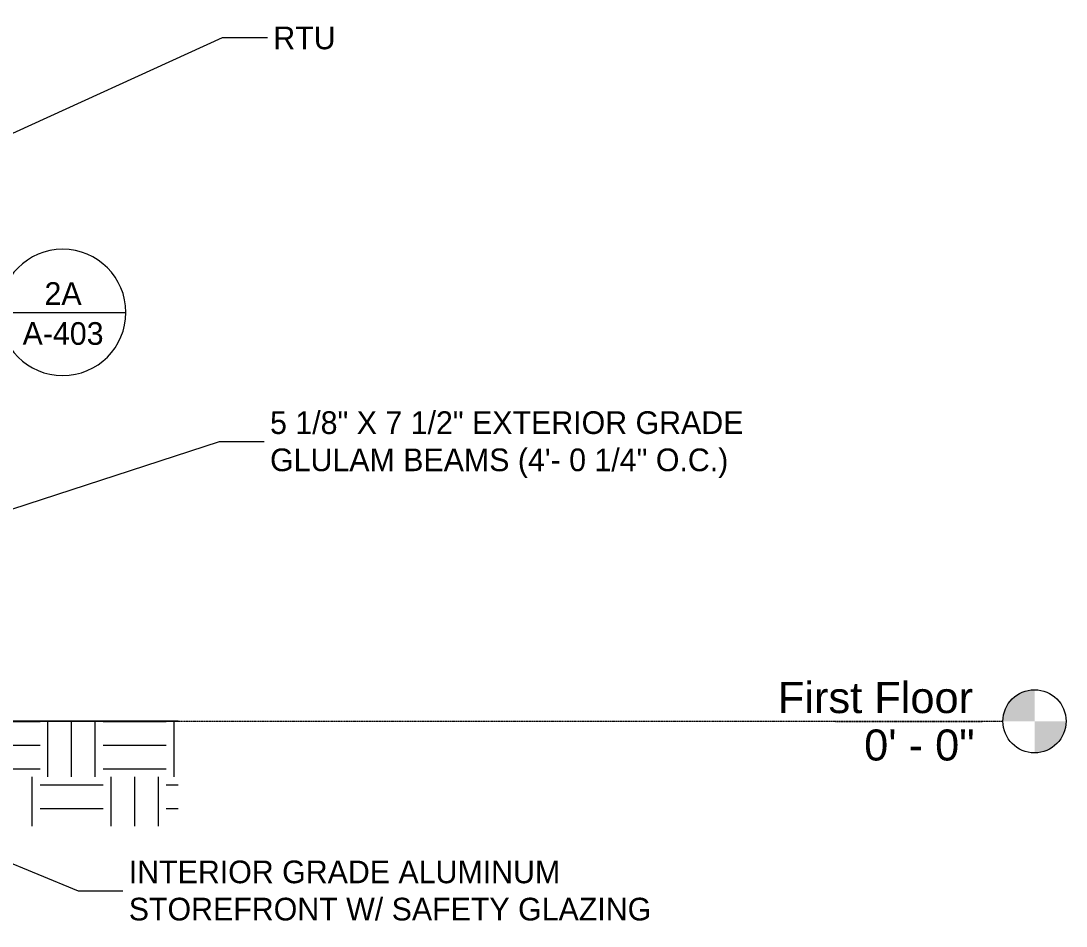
# Model space of a CAD drawing. Header units: inches. Extents: x 21386 to 98546, y -290 to 853.
# Drawn here: x 29795 to 30589, y -156 to 533 of the extents above; entities that cross this region are included whole.
import ezdxf

# ---------------------------------------------------------------- set-up
doc = ezdxf.new("R2010")
doc.units = ezdxf.units.IN
doc.header["$MEASUREMENT"] = 0
doc.linetypes.add('Grid Line 1_2_', pattern=[0.875, 0.5, -0.125, 0.125, -0.125])
for name, color, linetype, lineweight in [('A-ANNO-IDEN', 131, 'Continuous', 9), ('A-ANNO-SYMB', 150, 'Continuous', 9), ('A-FLOR-LEVL', 51, 'Continuous', 9), ('C-TOPO', 7, 'Continuous', 13)]:
    doc.layers.add(name, color=color, linetype=linetype, lineweight=lineweight)
doc.styles.add('Arial_1', font='arial.ttf', dxfattribs={"height": 23.60479})
doc.styles.add('Century Gothic', font='GOTHIC.TTF', dxfattribs={"height": 17.245342})

# ---------------------------------------------------------------- blocks, each defined once
blk = doc.blocks.new('Level - Level Head - Circle-15001-Building Section - North_South looking East _ Clinic')
at = {"layer": 'A-FLOR-LEVL'}
h = blk.add_hatch(color=256, dxfattribs=at)
edge = h.paths.add_edge_path(flags=0)
edge.add_line((23684.89, 0), (23660.89, 0))
edge.add_arc((23684.89, 0), 24, 90, 180, ccw=False)
edge.add_line((23684.89, 24), (23684.89, 0))
h = blk.add_hatch(color=256, dxfattribs=at)
edge = h.paths.add_edge_path(flags=0)
edge.add_line((23684.89, -24), (23684.89, 0))
edge.add_line((23684.89, 0), (23708.89, 0))
edge.add_arc((23684.89, 0), 24, 270, 360, ccw=False)
blk.add_circle((23684.89, 0), 24, dxfattribs=at)
blk = doc.blocks.new('Section - Callout Head-19020-Building Section - North_South looking East _ Clinic')
at = {"layer": 'A-ANNO-SYMB'}
blk.add_line((22898.15, 310.91), (22994.15, 310.91), dxfattribs=at)
for start, end in [(0, 180), (180, 360)]:
    blk.add_arc((22946.15, 310.91), 48, start, end, dxfattribs=at)

msp = doc.modelspace()

# ---------------------------------------------------------------- hatches: boundary and pattern name
at = {"layer": 'C-TOPO', "lineweight": 9}
h = msp.add_hatch(dxfattribs=at)
h.set_pattern_fill('FP_18', color=8, style=0, pattern_type=2)
h.set_pattern_definition([(0, (22033.27, 107.706), (48, 48), [48, -48]), (0, (22033.27, 125.706), (48, 48), [48, -48]), (0, (22033.27, 143.706), (48, 48), [48, -48]), (90, (22039.27, 149.706), (-48, 48), [48, -48]), (90, (22057.27, 149.706), (-48, 48), [48, -48]), (90, (22075.27, 149.706), (-48, 48), [48, -48])])
h.paths.add_polyline_path([(29882.82, -79.81), (29914.28, -79.81), (29914.28, 0), (29681.2, 0), (29681.2, -36), (29684.2, -36), (29684.2, -48), (29666.2, -48), (29666.2, -36), (29671.2, -36), (29671.2, -6), (27779.95, -6), (27779.95, -36), (27784.95, -36), (27784.95, -48), (27766.95, -48), (27766.95, -36), (27769.95, -36), (27769.95, 0), (27435.5, 0), (27435.5, -79.81), (29802.05, -79.81)], flags=0)
h.paths.add_polyline_path([(29416.01, -24), (29416.01, -12), (29432.01, -12), (29432.01, -24)], flags=0)

# ---------------------------------------------------------------- linework, layer by layer
at = {"layer": 'A-ANNO-IDEN', "color": 153}
for p, q in [((29286.45, 218.44), (29948.13, 519.9)), ((29948.13, 519.9), (29986.64, 519.9)), ((29745.06, 147.48), (29945.66, 212.76)), ((29945.66, 212.76), (29984.17, 212.76)), ((29495.83, 12.16), (29838.27, -128.87)), ((29838.27, -128.87), (29876.77, -128.87))]:
    msp.add_line(p, q, dxfattribs=at)
at = {"layer": 'C-TOPO'}
for p, q in [((29802.05, 0), (29681.2, 0)), ((29914.28, 0), (29802.05, 0))]:
    msp.add_line(p, q, dxfattribs=at)
at = {"layer": 'C-TOPO', "color": 8, "lineweight": 9}
for q in [(29681.2, 0), (29914.28, 0)]:
    msp.add_line((29802.05, 0), q, dxfattribs=at)

# ---------------------------------------------------------------- block references
at = {"layer": 'A-ANNO-SYMB'}
msp.add_blockref('Section - Callout Head-19020-Building Section - North_South looking East _ Clinic', (6880.4, 0), dxfattribs=at)
at = {"layer": 'A-FLOR-LEVL'}
msp.add_blockref('Level - Level Head - Circle-15001-Building Section - North_South looking East _ Clinic', (6880.4, 0), dxfattribs=at)

# ---------------------------------------------------------------- texts
at = {"layer": 'A-ANNO-SYMB', "char_height": 17.245, "attachment_point": 2, "line_spacing_factor": 0.984117, "style": 'Century Gothic'}
for s, insert, width in [('2A', (29826.83, 333.89), 36.936), ('A-403', (29826.83, 303.51), 77.76)]:
    msp.add_mtext(s, dxfattribs=dict(at, insert=insert, width=width))
at = {"layer": 'A-FLOR-LEVL', "insert": (30518.59, 29.84), "char_height": 23.6048, "width": 176.256, "attachment_point": 3, "line_spacing_factor": 0.938532, "style": 'Arial_1', "bg_fill": 3, "box_fill_scale": 1.25, "bg_fill_color": 0, "bg_fill_transparency": 0}
msp.add_mtext('First Floor', dxfattribs=at)

# ---------------------------------------------------------------- next in the draw order: texts
at = {"layer": 'A-ANNO-IDEN', "attachment_point": 1, "line_spacing_factor": 0.984117, "style": 'Century Gothic', "bg_fill": 3, "box_fill_scale": 1.25, "bg_fill_color": 0, "bg_fill_transparency": 0}
for s, insert, char_height, width in [('RTU', (29986.64, 528.29), 17.245, 47.52), ('5 1/8" X 7 1/2" EXTERIOR GRADE\\PGLULAM BEAMS (4\'- 0 1/4" O.C.)', (29984.17, 235.72), 17.2453, 430.704), ('INTERIOR GRADE ALUMINUM\\PSTOREFRONT W/ SAFETY GLAZING', (29876.77, -105.91), 17.2453, 451.656)]:
    msp.add_mtext(s, dxfattribs=dict(at, insert=insert, char_height=char_height, width=width))
at = {"layer": 'A-FLOR-LEVL', "insert": (30519.77, -6.23), "char_height": 23.605, "width": 99.936, "attachment_point": 3, "line_spacing_factor": 0.938532, "style": 'Arial_1', "bg_fill": 3, "box_fill_scale": 1.25, "bg_fill_color": 0, "bg_fill_transparency": 0}
msp.add_mtext('0\' - 0"', dxfattribs=at)

# ---------------------------------------------------------------- next in the draw order: linework, layer by layer
at = {"layer": 'A-FLOR-LEVL', "linetype": 'Grid Line 1_2_'}
msp.add_line((27242, 0), (30541.3, 0), dxfattribs=at)

doc.saveas('drawing.dxf')
